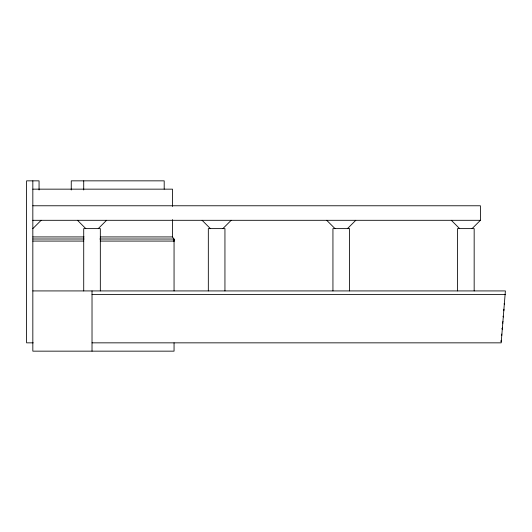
<?xml version="1.0" encoding="UTF-8"?>
<svg xmlns="http://www.w3.org/2000/svg" width="532" height="532" viewBox="0 0 532 532"><rect width="100%" height="100%" fill="white"/><g stroke="black" fill="none" stroke-linecap="round" stroke-linejoin="round"><path stroke-width="0.8" d="M32.831 290.924L505.4 290.924L501.177 342.847L92.023 342.847M173.538 241.043L173.538 239.001L174.509 239.772L173.811 241.043L174.576 240.038L172.501 236.926L172.501 219.63M504.117 309.225L503.531 309.957L503.984 310.781M503.033 321.641L502.447 322.372L502.893 323.19M502.487 327.845L501.902 328.577L502.354 329.401M501.942 334.056L501.357 334.788L501.809 335.606M501.403 340.261L500.818 340.992L501.264 341.81M32.831 228.614L41.137 220.308M98.254 228.614L106.56 220.308M222.868 228.614L231.174 220.308M347.476 228.614L355.788 220.308M472.09 228.614L480.396 220.308L480.396 205.771L32.831 205.771M32.831 189.153L172.501 189.153L172.501 206.449M32.831 220.308L480.396 220.308M32.831 236.926L84.069 236.926M100.309 236.926L172.501 236.926M32.831 239.001L84.149 239.001M99.876 239.001L173.798 239.034M173.538 239.141L174.057 239.141M173.538 239.307L174.277 239.307M173.538 239.52L174.436 239.52M173.538 239.772L174.543 239.772M173.538 240.038L174.576 240.038M173.538 240.311L174.543 240.311M173.538 240.557L174.436 240.557M173.538 240.777L174.277 240.777M173.538 240.936L174.057 240.936M32.831 241.076L83.717 241.076M100.289 241.076L174.057 241.076L174.057 290.924M92.023 294.555L505.4 294.555M33.243 342.847L26.6 342.847L26.6 180.847L39.062 180.847L39.062 189.984M451.322 220.308L459.628 228.614M326.708 220.308L335.014 228.614M202.094 220.308L210.406 228.614M77.486 220.308L85.792 228.614M504.077 303.752L504.522 304.57M502.986 316.161L503.438 316.986M474.165 290.924L474.165 228.614L457.553 228.614L457.553 290.924M349.557 290.924L349.557 228.614L332.939 228.614L332.939 290.924M224.943 290.924L224.943 228.614L208.325 228.614L208.325 290.924M174.057 342.847L174.057 351.153L32.831 351.153L32.831 180.847M164.195 189.153L164.195 180.847L71.255 180.847L71.255 189.984M100.329 290.924L100.329 228.614L83.717 228.614L83.717 290.924M92.023 290.924L92.023 351.153M83.717 180.847L83.717 189.984M173.811 240.038C173.991 243.031 173.711 236.866 173.811 240.038M174.277 240.038L173.731 241.043L174.436 240.038L173.538 239.001L174.277 240.038"/></g></svg>
